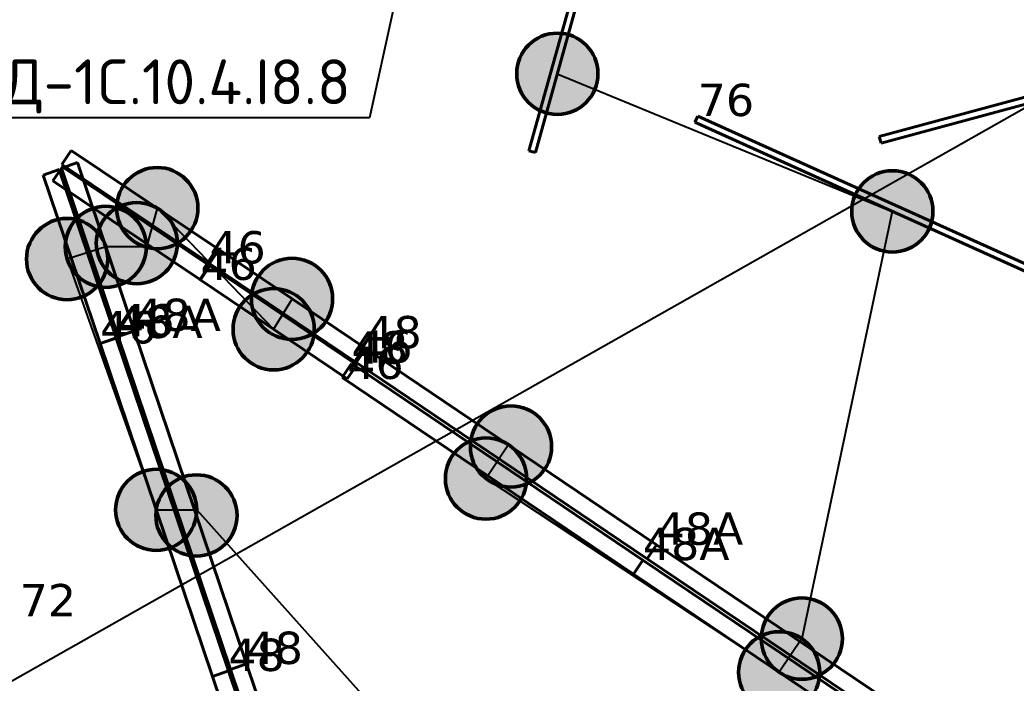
# Model space of a CAD drawing. Header units: millimetres. Extents: x -243740 to 150609, y -473655 to -165121.
# Drawn here: x 33900 to 39452, y -339110 to -335415 of the extents above; entities that cross this region are included whole.
import ezdxf
from ezdxf import colors
from ezdxf.entities.mleader import LeaderData, LeaderLine
from ezdxf.math import Vec2, Vec3

# ---------------------------------------------------------------- set-up
doc = ezdxf.new("R2010")
doc.units = ezdxf.units.MM
doc.layers.add('_Гр.ЩД-1C.10.4.I8.7', color=6, linetype='Continuous')
doc.layers.add('_Гр.ЩД-1C.10.4.I8.8', color=6, linetype='Continuous')
for name, color, linetype, lineweight in [('_освещение_dali', 3, 'Continuous', 50), ('DLX_FL1_LUM 122', 1, 'Continuous', 40), ('DLX_FL1_LUM 222', 5, 'Continuous', 40), ('DLX_LUM 14', 5, 'Continuous', 40), ('DLX_LUM 17', 5, 'Continuous', 40), ('DLX_LUM 3', 5, 'Continuous', 40), ('DLX_LUM 9', 5, 'Continuous', 40)]:
    doc.layers.add(name, color=color, linetype=linetype, lineweight=lineweight)
doc.styles.add('ISOCPEUR', font='isocpeur.ttf')
doc.styles.add('TableTextStyle', font='')
doc.styles.get('TableTextStyle').set_extended_font_data('VERDANA.TTF')
doc.linetypes.add('Truba', pattern='A,3e-05,[4,MSH_7,S=1,R=0,X=0,Y=0],-3.022072', length=3.022102)

# ---------------------------------------------------------------- blocks, each defined once
blk = doc.blocks.new('A$Caabd1818')
at = {"layer": 'DLX_FL1_LUM 122'}
for points in [[(30478.7, 60343.7, 0), (30567.7, 60373.8, 0)], [(30567.7, 60373.8, 0), (30478.7, 60343.7, 0)], [(30567.7, 60373.8, 0), (30478.7, 60343.7, 0)], [(30478.7, 60343.7, 0), (30567.7, 60373.8, 0)], [(30567.7, 60373.8, 0), (30567.7, 60373.8, 0)], [(30567.7, 60373.8, 0), (31193.8, 58518.6, 0)], [(31193.8, 58518.6, 0), (30567.7, 60373.8, 0)], [(30567.7, 60373.8, 0), (30567.7, 60373.8, 0)], [(31193.8, 58518.6, 0), (30567.7, 60373.8, 0)], [(30567.7, 60373.8, 0), (31193.8, 58518.6, 0)], [(30377.2, 60304.8, 0), (30466.3, 60334.8, 0)], [(30466.3, 60334.8, 0), (30377.2, 60304.8, 0)], [(30466.3, 60334.8, 0), (30377.2, 60304.8, 0)], [(30377.2, 60304.8, 0), (30466.3, 60334.8, 0)], [(31003.3, 58449.6, 0), (30377.2, 60304.8, 0)], [(30377.2, 60304.8, 0), (30377.2, 60304.8, 0)], [(30377.2, 60304.8, 0), (31003.3, 58449.6, 0)], [(30377.2, 60304.8, 0), (30377.2, 60304.8, 0)], [(30377.2, 60304.8, 0), (31003.3, 58449.6, 0)], [(31003.3, 58449.6, 0), (30377.2, 60304.8, 0)], [(30466.3, 60334.8, 0), (30466.3, 60334.8, 0)], [(30466.3, 60334.8, 0), (31092.4, 58479.6, 0)], [(31092.4, 58479.6, 0), (30466.3, 60334.8, 0)], [(30466.3, 60334.8, 0), (30466.3, 60334.8, 0)], [(31092.4, 58479.6, 0), (30466.3, 60334.8, 0)], [(30466.3, 60334.8, 0), (31092.4, 58479.6, 0)], [(31104.8, 58488.5, 0), (30478.7, 60343.7, 0)], [(30478.7, 60343.7, 0), (30478.7, 60343.7, 0)], [(30478.7, 60343.7, 0), (31104.8, 58488.5, 0)], [(30478.7, 60343.7, 0), (30478.7, 60343.7, 0)], [(30478.7, 60343.7, 0), (31104.8, 58488.5, 0)], [(31104.8, 58488.5, 0), (30478.7, 60343.7, 0)], [(33426.6, 59104.8, 0), (33479.1, 59182.7, 0)], [(33479.1, 59182.7, 0), (33426.6, 59104.8, 0)], [(33479.1, 59182.7, 0), (33426.6, 59104.8, 0)], [(33426.6, 59104.8, 0), (33479.1, 59182.7, 0)], [(33479.1, 59182.7, 0), (33479.1, 59182.7, 0)], [(33479.1, 59182.7, 0), (35102.5, 58088, 0)], [(35102.5, 58088, 0), (33479.1, 59182.7, 0)], [(33479.1, 59182.7, 0), (33479.1, 59182.7, 0)], [(35102.5, 58088, 0), (33479.1, 59182.7, 0)], [(33479.1, 59182.7, 0), (35102.5, 58088, 0)], [(33350.1, 59019.6, 0), (33402.6, 59097.5, 0)], [(33402.6, 59097.5, 0), (33350.1, 59019.6, 0)], [(33402.6, 59097.5, 0), (33350.1, 59019.6, 0)], [(33350.1, 59019.6, 0), (33402.6, 59097.5, 0)], [(33402.6, 59097.5, 0), (33402.6, 59097.5, 0)], [(33402.6, 59097.5, 0), (35026, 58002.8, 0)], [(35026, 58002.8, 0), (33402.6, 59097.5, 0)], [(33402.6, 59097.5, 0), (33402.6, 59097.5, 0)], [(35026, 58002.8, 0), (33402.6, 59097.5, 0)], [(33402.6, 59097.5, 0), (35026, 58002.8, 0)], [(35049.9, 58010.1, 0), (33426.6, 59104.8, 0)], [(33426.6, 59104.8, 0), (33426.6, 59104.8, 0)], [(33426.6, 59104.8, 0), (35049.9, 58010.1, 0)], [(33426.6, 59104.8, 0), (33426.6, 59104.8, 0)], [(33426.6, 59104.8, 0), (35049.9, 58010.1, 0)], [(35049.9, 58010.1, 0), (33426.6, 59104.8, 0)], [(34973.5, 57924.9, 0), (33350.1, 59019.6, 0)], [(33350.1, 59019.6, 0), (33350.1, 59019.6, 0)], [(33350.1, 59019.6, 0), (34973.5, 57924.9, 0)], [(33350.1, 59019.6, 0), (33350.1, 59019.6, 0)], [(33350.1, 59019.6, 0), (34973.5, 57924.9, 0)], [(34973.5, 57924.9, 0), (33350.1, 59019.6, 0)], [(31193.8, 58518.6, 0), (31104.8, 58488.5, 0)], [(31104.8, 58488.5, 0), (31193.8, 58518.6, 0)], [(31104.8, 58488.5, 0), (31193.8, 58518.6, 0)], [(31193.8, 58518.6, 0), (31104.8, 58488.5, 0)], [(31193.8, 58518.6, 0), (31193.8, 58518.6, 0)], [(31193.8, 58518.6, 0), (31193.8, 58518.6, 0)], [(31092.4, 58479.6, 0), (31003.3, 58449.6, 0)], [(31003.3, 58449.6, 0), (31092.4, 58479.6, 0)], [(31003.3, 58449.6, 0), (31092.4, 58479.6, 0)], [(31092.4, 58479.6, 0), (31003.3, 58449.6, 0)], [(31092.4, 58479.6, 0), (31092.4, 58479.6, 0)], [(31092.4, 58479.6, 0), (31092.4, 58479.6, 0)], [(31104.8, 58488.5, 0), (31104.8, 58488.5, 0)], [(31104.8, 58488.5, 0), (31104.8, 58488.5, 0)], [(31003.3, 58449.6, 0), (31003.3, 58449.6, 0)], [(31003.3, 58449.6, 0), (31003.3, 58449.6, 0)]]:
    blk.add_polyline3d(points, dxfattribs=at)
at = {"layer": 'DLX_FL1_LUM 222'}
for points in [[(31803.2, 60199.5, 0), (31855.7, 60277.4, 0)], [(31855.7, 60277.4, 0), (31803.2, 60199.5, 0)], [(31855.7, 60277.4, 0), (31803.2, 60199.5, 0)], [(31803.2, 60199.5, 0), (31855.7, 60277.4, 0)], [(31855.7, 60277.4, 0), (31855.7, 60277.4, 0)], [(31855.7, 60277.4, 0), (33479.1, 59182.7, 0)], [(33479.1, 59182.7, 0), (31855.7, 60277.4, 0)], [(31855.7, 60277.4, 0), (31855.7, 60277.4, 0)], [(33479.1, 59182.7, 0), (31855.7, 60277.4, 0)], [(31855.7, 60277.4, 0), (33479.1, 59182.7, 0)], [(31726.7, 60114.3, 0), (31779.2, 60192.2, 0)], [(31779.2, 60192.2, 0), (31726.7, 60114.3, 0)], [(31779.2, 60192.2, 0), (31726.7, 60114.3, 0)], [(31726.7, 60114.3, 0), (31779.2, 60192.2, 0)], [(31779.2, 60192.2, 0), (31779.2, 60192.2, 0)], [(31779.2, 60192.2, 0), (33402.6, 59097.5, 0)], [(33402.6, 59097.5, 0), (31779.2, 60192.2, 0)], [(31779.2, 60192.2, 0), (31779.2, 60192.2, 0)], [(33402.6, 59097.5, 0), (31779.2, 60192.2, 0)], [(31779.2, 60192.2, 0), (33402.6, 59097.5, 0)], [(33426.6, 59104.8, 0), (31803.2, 60199.5, 0)], [(31803.2, 60199.5, 0), (31803.2, 60199.5, 0)], [(31803.2, 60199.5, 0), (33426.6, 59104.8, 0)], [(31803.2, 60199.5, 0), (31803.2, 60199.5, 0)], [(31803.2, 60199.5, 0), (33426.6, 59104.8, 0)], [(33426.6, 59104.8, 0), (31803.2, 60199.5, 0)], [(33350.1, 59019.6, 0), (31726.7, 60114.3, 0)], [(31726.7, 60114.3, 0), (31726.7, 60114.3, 0)], [(31726.7, 60114.3, 0), (33350.1, 59019.6, 0)], [(31726.7, 60114.3, 0), (31726.7, 60114.3, 0)], [(31726.7, 60114.3, 0), (33350.1, 59019.6, 0)], [(33350.1, 59019.6, 0), (31726.7, 60114.3, 0)], [(33479.1, 59182.7, 0), (33426.6, 59104.8, 0)], [(33426.6, 59104.8, 0), (33479.1, 59182.7, 0)], [(33426.6, 59104.8, 0), (33479.1, 59182.7, 0)], [(33479.1, 59182.7, 0), (33426.6, 59104.8, 0)], [(33479.1, 59182.7, 0), (33479.1, 59182.7, 0)], [(33479.1, 59182.7, 0), (33479.1, 59182.7, 0)], [(33402.6, 59097.5, 0), (33350.1, 59019.6, 0)], [(33350.1, 59019.6, 0), (33402.6, 59097.5, 0)], [(33350.1, 59019.6, 0), (33402.6, 59097.5, 0)], [(33402.6, 59097.5, 0), (33350.1, 59019.6, 0)], [(33402.6, 59097.5, 0), (33402.6, 59097.5, 0)], [(33402.6, 59097.5, 0), (33402.6, 59097.5, 0)], [(33426.6, 59104.8, 0), (33426.6, 59104.8, 0)], [(33426.6, 59104.8, 0), (33426.6, 59104.8, 0)], [(33350.1, 59019.6, 0), (33350.1, 59019.6, 0)], [(33350.1, 59019.6, 0), (33350.1, 59019.6, 0)], [(31104.8, 58488.5, 0), (31193.8, 58518.6, 0)], [(31193.8, 58518.6, 0), (31104.8, 58488.5, 0)], [(31193.8, 58518.6, 0), (31104.8, 58488.5, 0)], [(31104.8, 58488.5, 0), (31193.8, 58518.6, 0)], [(31193.8, 58518.6, 0), (31193.8, 58518.6, 0)], [(31193.8, 58518.6, 0), (31819.9, 56663.4, 0)], [(31819.9, 56663.4, 0), (31193.8, 58518.6, 0)], [(31193.8, 58518.6, 0), (31193.8, 58518.6, 0)], [(31819.9, 56663.4, 0), (31193.8, 58518.6, 0)], [(31193.8, 58518.6, 0), (31819.9, 56663.4, 0)], [(31003.3, 58449.6, 0), (31092.4, 58479.6, 0)], [(31092.4, 58479.6, 0), (31003.3, 58449.6, 0)], [(31092.4, 58479.6, 0), (31003.3, 58449.6, 0)], [(31003.3, 58449.6, 0), (31092.4, 58479.6, 0)], [(31092.4, 58479.6, 0), (31092.4, 58479.6, 0)], [(31092.4, 58479.6, 0), (31718.5, 56624.4, 0)], [(31718.5, 56624.4, 0), (31092.4, 58479.6, 0)], [(31092.4, 58479.6, 0), (31092.4, 58479.6, 0)], [(31718.5, 56624.4, 0), (31092.4, 58479.6, 0)], [(31092.4, 58479.6, 0), (31718.5, 56624.4, 0)], [(31730.9, 56633.3, 0), (31104.8, 58488.5, 0)], [(31104.8, 58488.5, 0), (31104.8, 58488.5, 0)], [(31104.8, 58488.5, 0), (31730.9, 56633.3, 0)], [(31104.8, 58488.5, 0), (31104.8, 58488.5, 0)], [(31104.8, 58488.5, 0), (31730.9, 56633.3, 0)], [(31730.9, 56633.3, 0), (31104.8, 58488.5, 0)], [(31629.4, 56594.4, 0), (31003.3, 58449.6, 0)], [(31003.3, 58449.6, 0), (31003.3, 58449.6, 0)], [(31003.3, 58449.6, 0), (31629.4, 56594.4, 0)], [(31003.3, 58449.6, 0), (31003.3, 58449.6, 0)], [(31003.3, 58449.6, 0), (31629.4, 56594.4, 0)], [(31629.4, 56594.4, 0), (31003.3, 58449.6, 0)]]:
    blk.add_polyline3d(points, dxfattribs=at)
at = {"layer": 'DLX_LUM 14'}
for points in [[(33692.6, 61536.9, 0), (33708.2, 61571.6, 0)], [(33708.2, 61571.6, 0), (33692.6, 61536.9, 0)], [(33708.2, 61571.6, 0), (33692.6, 61536.9, 0)], [(33692.6, 61536.9, 0), (33708.2, 61571.6, 0)], [(33708.2, 61571.6, 0), (33708.2, 61571.6, 0)], [(33708.2, 61571.6, 0), (35908.4, 60578.3, 0)], [(35908.4, 60578.3, 0), (33708.2, 61571.6, 0)], [(33708.2, 61571.6, 0), (33708.2, 61571.6, 0)], [(35908.4, 60578.3, 0), (33708.2, 61571.6, 0)], [(33708.2, 61571.6, 0), (35908.4, 60578.3, 0)], [(35892.7, 60543.6, 0), (33692.6, 61536.9, 0)], [(33692.6, 61536.9, 0), (33692.6, 61536.9, 0)], [(33692.6, 61536.9, 0), (35892.7, 60543.6, 0)], [(33692.6, 61536.9, 0), (33692.6, 61536.9, 0)], [(33692.6, 61536.9, 0), (35892.7, 60543.6, 0)], [(35892.7, 60543.6, 0), (33692.6, 61536.9, 0)]]:
    blk.add_polyline3d(points, dxfattribs=at)
at = {"layer": 'DLX_LUM 17'}
for points in [[(34719.7, 61458, 0), (36762.7, 62009.3, 0)], [(36762.7, 62009.3, 0), (34719.7, 61458, 0)], [(36762.7, 62009.3, 0), (34719.7, 61458, 0)], [(34719.7, 61458, 0), (36762.7, 62009.3, 0)], [(36772.6, 61972.6, 0), (34729.6, 61421.3, 0)], [(34729.6, 61421.3, 0), (36772.6, 61972.6, 0)], [(34729.6, 61421.3, 0), (36772.6, 61972.6, 0)], [(36772.6, 61972.6, 0), (34729.6, 61421.3, 0)], [(34719.7, 61458, 0), (34719.7, 61458, 0)], [(34729.6, 61421.3, 0), (34719.7, 61458, 0)], [(34719.7, 61458, 0), (34719.7, 61458, 0)], [(34719.7, 61458, 0), (34729.6, 61421.3, 0)], [(34719.7, 61458, 0), (34729.6, 61421.3, 0)], [(34729.6, 61421.3, 0), (34719.7, 61458, 0)], [(34729.6, 61421.3, 0), (34729.6, 61421.3, 0)], [(34729.6, 61421.3, 0), (34729.6, 61421.3, 0)]]:
    blk.add_polyline3d(points, dxfattribs=at)
at = {"layer": 'DLX_LUM 3'}
for points in [[(30164.8, 61302.4, 0), (30217.2, 61380.4, 0)], [(30217.2, 61380.4, 0), (30164.8, 61302.4, 0)], [(30217.2, 61380.4, 0), (30164.8, 61302.4, 0)], [(30164.8, 61302.4, 0), (30217.2, 61380.4, 0)], [(30217.2, 61380.4, 0), (31039, 60828.3, 0)], [(31039, 60828.3, 0), (30217.2, 61380.4, 0)], [(30217.2, 61380.4, 0), (30217.2, 61380.4, 0)], [(30217.2, 61380.4, 0), (30217.2, 61380.4, 0)], [(31039, 60828.3, 0), (30217.2, 61380.4, 0)], [(30217.2, 61380.4, 0), (31039, 60828.3, 0)], [(30114.9, 61210.8, 0), (30167.3, 61288.8, 0)], [(30167.3, 61288.8, 0), (30114.9, 61210.8, 0)], [(30167.3, 61288.8, 0), (30114.9, 61210.8, 0)], [(30114.9, 61210.8, 0), (30167.3, 61288.8, 0)], [(30162, 61281.8, 0), (30251, 61311.9, 0)], [(30251, 61311.9, 0), (30162, 61281.8, 0)], [(30251, 61311.9, 0), (30162, 61281.8, 0)], [(30162, 61281.8, 0), (30251, 61311.9, 0)], [(30986.6, 60750.3, 0), (30164.8, 61302.4, 0)], [(30164.8, 61302.4, 0), (30164.8, 61302.4, 0)], [(30164.8, 61302.4, 0), (30986.6, 60750.3, 0)], [(30164.8, 61302.4, 0), (30164.8, 61302.4, 0)], [(30164.8, 61302.4, 0), (30986.6, 60750.3, 0)], [(30986.6, 60750.3, 0), (30164.8, 61302.4, 0)], [(30167.3, 61288.8, 0), (30989.1, 60736.7, 0)], [(30989.1, 60736.7, 0), (30167.3, 61288.8, 0)], [(30167.3, 61288.8, 0), (30167.3, 61288.8, 0)], [(30167.3, 61288.8, 0), (30167.3, 61288.8, 0)], [(30989.1, 60736.7, 0), (30167.3, 61288.8, 0)], [(30167.3, 61288.8, 0), (30989.1, 60736.7, 0)], [(30251, 61311.9, 0), (30567.7, 60373.9, 0)], [(30567.7, 60373.9, 0), (30251, 61311.9, 0)], [(30251, 61311.9, 0), (30251, 61311.9, 0)], [(30251, 61311.9, 0), (30251, 61311.9, 0)], [(30567.7, 60373.9, 0), (30251, 61311.9, 0)], [(30251, 61311.9, 0), (30567.7, 60373.9, 0)], [(30060.5, 61242.8, 0), (30149.6, 61272.9, 0)], [(30149.6, 61272.9, 0), (30060.5, 61242.8, 0)], [(30149.6, 61272.9, 0), (30060.5, 61242.8, 0)], [(30060.5, 61242.8, 0), (30149.6, 61272.9, 0)], [(30377.2, 60304.8, 0), (30060.5, 61242.8, 0)], [(30060.5, 61242.8, 0), (30060.5, 61242.8, 0)], [(30060.5, 61242.8, 0), (30377.2, 60304.8, 0)], [(30060.5, 61242.8, 0), (30060.5, 61242.8, 0)], [(30060.5, 61242.8, 0), (30377.2, 60304.8, 0)], [(30377.2, 60304.8, 0), (30060.5, 61242.8, 0)], [(30149.6, 61272.9, 0), (30466.3, 60334.9, 0)], [(30466.3, 60334.9, 0), (30149.6, 61272.9, 0)], [(30149.6, 61272.9, 0), (30149.6, 61272.9, 0)], [(30149.6, 61272.9, 0), (30149.6, 61272.9, 0)], [(30466.3, 60334.9, 0), (30149.6, 61272.9, 0)], [(30149.6, 61272.9, 0), (30466.3, 60334.9, 0)], [(30478.6, 60343.8, 0), (30162, 61281.8, 0)], [(30162, 61281.8, 0), (30162, 61281.8, 0)], [(30162, 61281.8, 0), (30478.6, 60343.8, 0)], [(30162, 61281.8, 0), (30162, 61281.8, 0)], [(30162, 61281.8, 0), (30478.6, 60343.8, 0)], [(30478.6, 60343.8, 0), (30162, 61281.8, 0)], [(30936.6, 60658.7, 0), (30114.9, 61210.8, 0)], [(30114.9, 61210.8, 0), (30114.9, 61210.8, 0)], [(30114.9, 61210.8, 0), (30936.6, 60658.7, 0)], [(30114.9, 61210.8, 0), (30114.9, 61210.8, 0)], [(30114.9, 61210.8, 0), (30936.6, 60658.7, 0)], [(30936.6, 60658.7, 0), (30114.9, 61210.8, 0)], [(30984.2, 60751.8, 0), (31036.8, 60829.8, 0)], [(31036.8, 60829.8, 0), (30984.2, 60751.8, 0)], [(31036.8, 60829.8, 0), (30984.2, 60751.8, 0)], [(30984.2, 60751.8, 0), (31036.8, 60829.8, 0)], [(31039, 60828.3, 0), (30986.6, 60750.3, 0)], [(30986.6, 60750.3, 0), (31039, 60828.3, 0)], [(30986.6, 60750.3, 0), (31039, 60828.3, 0)], [(31039, 60828.3, 0), (30986.6, 60750.3, 0)], [(31036.8, 60829.8, 0), (31857.6, 60276.3, 0)], [(31857.6, 60276.3, 0), (31036.8, 60829.8, 0)], [(31036.8, 60829.8, 0), (31036.8, 60829.8, 0)], [(31036.8, 60829.8, 0), (31036.8, 60829.8, 0)], [(31857.6, 60276.3, 0), (31036.8, 60829.8, 0)], [(31036.8, 60829.8, 0), (31857.6, 60276.3, 0)], [(31039, 60828.3, 0), (31039, 60828.3, 0)], [(31039, 60828.3, 0), (31039, 60828.3, 0)], [(30934.3, 60660.3, 0), (30986.9, 60738.2, 0)], [(30986.9, 60738.2, 0), (30934.3, 60660.3, 0)], [(30986.9, 60738.2, 0), (30934.3, 60660.3, 0)], [(30934.3, 60660.3, 0), (30986.9, 60738.2, 0)], [(30989.1, 60736.7, 0), (30936.6, 60658.7, 0)], [(30936.6, 60658.7, 0), (30989.1, 60736.7, 0)], [(30936.6, 60658.7, 0), (30989.1, 60736.7, 0)], [(30989.1, 60736.7, 0), (30936.6, 60658.7, 0)], [(31805.1, 60198.3, 0), (30984.2, 60751.8, 0)], [(30984.2, 60751.8, 0), (30984.2, 60751.8, 0)], [(30984.2, 60751.8, 0), (31805.1, 60198.3, 0)], [(30984.2, 60751.8, 0), (30984.2, 60751.8, 0)], [(30984.2, 60751.8, 0), (31805.1, 60198.3, 0)], [(31805.1, 60198.3, 0), (30984.2, 60751.8, 0)], [(30986.6, 60750.3, 0), (30986.6, 60750.3, 0)], [(30986.6, 60750.3, 0), (30986.6, 60750.3, 0)], [(30986.9, 60738.2, 0), (31807.7, 60184.7, 0)], [(31807.7, 60184.7, 0), (30986.9, 60738.2, 0)], [(30986.9, 60738.2, 0), (30986.9, 60738.2, 0)], [(30986.9, 60738.2, 0), (30986.9, 60738.2, 0)], [(31807.7, 60184.7, 0), (30986.9, 60738.2, 0)], [(30986.9, 60738.2, 0), (31807.7, 60184.7, 0)], [(30989.1, 60736.7, 0), (30989.1, 60736.7, 0)], [(30989.1, 60736.7, 0), (30989.1, 60736.7, 0)], [(31755.1, 60106.8, 0), (30934.3, 60660.3, 0)], [(30934.3, 60660.3, 0), (30934.3, 60660.3, 0)], [(30934.3, 60660.3, 0), (31755.1, 60106.8, 0)], [(30934.3, 60660.3, 0), (30934.3, 60660.3, 0)], [(30934.3, 60660.3, 0), (31755.1, 60106.8, 0)], [(31755.1, 60106.8, 0), (30934.3, 60660.3, 0)], [(30936.6, 60658.7, 0), (30936.6, 60658.7, 0)], [(30936.6, 60658.7, 0), (30936.6, 60658.7, 0)], [(30567.7, 60373.9, 0), (30478.6, 60343.8, 0)], [(30478.6, 60343.8, 0), (30567.7, 60373.9, 0)], [(30478.6, 60343.8, 0), (30567.7, 60373.9, 0)], [(30567.7, 60373.9, 0), (30478.6, 60343.8, 0)], [(30567.7, 60373.9, 0), (30567.7, 60373.9, 0)], [(30567.7, 60373.9, 0), (30567.7, 60373.9, 0)], [(30466.3, 60334.9, 0), (30377.2, 60304.8, 0)], [(30377.2, 60304.8, 0), (30466.3, 60334.9, 0)], [(30377.2, 60304.8, 0), (30466.3, 60334.9, 0)], [(30466.3, 60334.9, 0), (30377.2, 60304.8, 0)], [(30377.2, 60304.8, 0), (30377.2, 60304.8, 0)], [(30377.2, 60304.8, 0), (30377.2, 60304.8, 0)], [(30466.3, 60334.9, 0), (30466.3, 60334.9, 0)], [(30466.3, 60334.9, 0), (30466.3, 60334.9, 0)], [(30478.6, 60343.8, 0), (30478.6, 60343.8, 0)], [(30478.6, 60343.8, 0), (30478.6, 60343.8, 0)], [(31857.6, 60276.3, 0), (31805.1, 60198.3, 0)], [(31805.1, 60198.3, 0), (31857.6, 60276.3, 0)], [(31805.1, 60198.3, 0), (31857.6, 60276.3, 0)], [(31857.6, 60276.3, 0), (31805.1, 60198.3, 0)], [(31857.6, 60276.3, 0), (31857.6, 60276.3, 0)], [(31857.6, 60276.3, 0), (31857.6, 60276.3, 0)], [(31807.7, 60184.7, 0), (31755.1, 60106.8, 0)], [(31755.1, 60106.8, 0), (31807.7, 60184.7, 0)], [(31755.1, 60106.8, 0), (31807.7, 60184.7, 0)], [(31807.7, 60184.7, 0), (31755.1, 60106.8, 0)], [(31805.1, 60198.3, 0), (31805.1, 60198.3, 0)], [(31805.1, 60198.3, 0), (31805.1, 60198.3, 0)], [(31807.7, 60184.7, 0), (31807.7, 60184.7, 0)], [(31807.7, 60184.7, 0), (31807.7, 60184.7, 0)], [(31755.1, 60106.8, 0), (31755.1, 60106.8, 0)], [(31755.1, 60106.8, 0), (31755.1, 60106.8, 0)]]:
    blk.add_polyline3d(points, dxfattribs=at)
at = {"layer": 'DLX_LUM 9'}
for points in [[(32766.6, 61378.2, 0), (33011.6, 62256.7, 0)], [(33011.6, 62256.7, 0), (32766.6, 61378.2, 0)], [(33011.6, 62256.7, 0), (32766.6, 61378.2, 0)], [(32766.6, 61378.2, 0), (33011.6, 62256.7, 0)], [(33048.2, 62246.4, 0), (32803.2, 61368, 0)], [(32803.2, 61368, 0), (33048.2, 62246.4, 0)], [(32803.2, 61368, 0), (33048.2, 62246.4, 0)], [(33048.2, 62246.4, 0), (32803.2, 61368, 0)], [(32766.6, 61378.2, 0), (32766.6, 61378.2, 0)], [(32803.2, 61368, 0), (32766.6, 61378.2, 0)], [(32766.6, 61378.2, 0), (32766.6, 61378.2, 0)], [(32766.6, 61378.2, 0), (32803.2, 61368, 0)], [(32766.6, 61378.2, 0), (32803.2, 61368, 0)], [(32803.2, 61368, 0), (32766.6, 61378.2, 0)], [(32803.2, 61368, 0), (32803.2, 61368, 0)], [(32803.2, 61368, 0), (32803.2, 61368, 0)]]:
    blk.add_polyline3d(points, dxfattribs=at)
blk = doc.blocks.new('A$Cab2378fa')
at = {"lineweight": 25, "true_color": 0xfff5f5}
h = blk.add_hatch(color=7, dxfattribs=at)
h.dxf.hatch_style = 1
h.paths.add_polyline_path([(0, 0), (-141.6, -170.3, 0.174923), (3, -222.4, 0.197808), (162.3, -156.8)])
h.paths.add_polyline_path([(-163.2, 157.6), (0, 0), (147.8, 177.8, 0.175398), (3, 230.2, 0.209014)])
at = {"lineweight": 25}
h = blk.add_hatch(color=0, dxfattribs=at)
h.paths.add_polyline_path([(162.3, -156.8, 0.442338), (147.8, 177.8), (0, 0)])
h.paths.add_polyline_path([(-141.6, -170.3), (0, 0), (-163.2, 157.6, 0.430096)])
blk.add_circle((3, 3.9), 226.3)
blk = doc.blocks.new('_Dot')
at = {"color": 0, "linetype": 'ByBlock', "lineweight": -2}
blk.add_line((-0.5, 0), (-1, 0), dxfattribs=at)
at = {"color": 0, "linetype": 'ByBlock', "const_width": 0.5}
blk.add_lwpolyline([(-0.25, 0, 1), (0.25, 0, 1)], format="xyb", close=True, dxfattribs=at)

msp = doc.modelspace()

# ---------------------------------------------------------------- linework, layer by layer
at = {"layer": '_Гр.ЩД-1C.10.4.I8.7', "ltscale": 100}
msp.add_lwpolyline([(40339, -331738.2), (38653.5, -333427.7), (39710.9, -335788.2), (23783.4, -344795.8)], dxfattribs=at)
at = {"layer": '_Гр.ЩД-1C.10.4.I8.8', "ltscale": 100}
msp.add_lwpolyline([(37140.4, -334836.1), (36895.4, -335714.6), (38762.3, -336481.5), (38258, -338861.9), (38131.5, -339049.6), (36497.8, -337970.1), (36622.3, -337781.7), (35416.9, -336968.8), (35314.4, -337138.3), (34665.8, -336463.2), (34605.4, -336678.9), (34379.1, -336678.9), (34163.2, -336747.1), (34660, -338144.6), (34886.3, -338144.6), (36737.2, -340211.4)], dxfattribs=at)

# ---------------------------------------------------------------- block references
at = {"layer": '_освещение_dali', "color": 5, "ltscale": 100}
for p in [(36892.4, -335718.5), (34662.9, -336467.1), (38759.4, -336485.4), (34376.1, -336682.8), (34548.8, -336662.5), (34160.3, -336751), (35413.9, -336972.7), (35311.4, -337142.2), (36634.1, -337795.6), (36494.8, -337974)]:
    msp.add_blockref('A$Cab2378fa', p, dxfattribs=at)
at = {"layer": '_освещение_dali', "color": 1, "ltscale": 100}
for p in [(34657, -338148.5), (34881.2, -338179.4), (38255, -338865.8), (38128.5, -339053.5)]:
    msp.add_blockref('A$Cab2378fa', p, dxfattribs=at)
at = {"layer": 'Defpoints', "linetype": 'Truba', "ltscale": 100}
msp.add_blockref('A$Caabd1818', (3969.7, -397521.8), dxfattribs=at)

# ---------------------------------------------------------------- texts
at = {"layer": '_освещение_dali', "color": 11, "true_color": 0xff865d, "style": 'TableTextStyle'}
for s, p in [('76', (37677.9, -335950.2)), ('46', (34956.2, -336771.5)), ('46', (34906.3, -336863.1)), ('48А', (34537.4, -337148)), ('48А', (34435.9, -337187)), ('46', (34448.3, -337178)), ('46', (34346.9, -337217)), ('48', (35825.4, -337244.4)), ('46', (35774.7, -337323.5)), ('48', (35748.9, -337329.6)), ('46', (35724.8, -337415)), ('48А', (37448.8, -338339.1)), ('48А', (37372.3, -338424.3)), ('72', (33899.4, -338737.5)), ('48', (35062, -339042.2)), ('48', (35163.5, -339003.2))]:
    msp.add_text(s, height=180, dxfattribs=at).set_placement(p)

# ---------------------------------------------------------------- leaders
at = {"layer": '_Гр.ЩД-1C.10.4.I8.8', "ltscale": 100}
ml = msp.add_multileader_mtext('Standard', dxfattribs=at)
ml.set_content('Гр.ЩД-1C.10.4.I8.8', color=256, style='ISOCPEUR')
ml.set_leader_properties()
ml.set_arrow_properties(name='DOT')
ml.build(insert=Vec2(0, 0))
ml.multileader.update_dxf_attribs({"has_dogleg": 0, "text_left_attachment_type": 6, "text_right_attachment_type": 6, "arrow_head_size": 100})
ctx = ml.context
ctx.base_point, ctx.char_height, ctx.arrow_head_size, ctx.landing_gap_size, ctx.plane_origin = Vec3(32873.7, -335959.5), 250, 100, 200, Vec3(117467, -208188.9)
ctx.left_attachment, ctx.right_attachment = 6, 6
notes = []
notes.append((ctx, [(1, (1, 1, 0), (35856.7, -335959.5), (-1, 0), 8, [(1, [(36086.7, -334873.1)], 0, [])])]))
ctx.mtext.insert, ctx.mtext.width, ctx.mtext.flow_direction = Vec3(33073.7, -335634.5), 2425, 5
for ctx, leaders in notes:
    for number, flags, end, landing, length, lines in leaders:
        leader = LeaderData()
        leader.index, (leader.has_last_leader_line, leader.has_dogleg_vector, leader.attachment_direction) = number, flags
        leader.last_leader_point, leader.dogleg_vector, leader.dogleg_length = Vec3(end), Vec3(landing), length
        for number, points, colour, breaks in lines:
            line = LeaderLine()
            line.index, line.vertices, line.color, line.breaks = number, Vec3.list(points), colors.encode_raw_color(colour), breaks
            leader.lines.append(line)
        ctx.leaders.append(leader)

doc.saveas('drawing.dxf')
